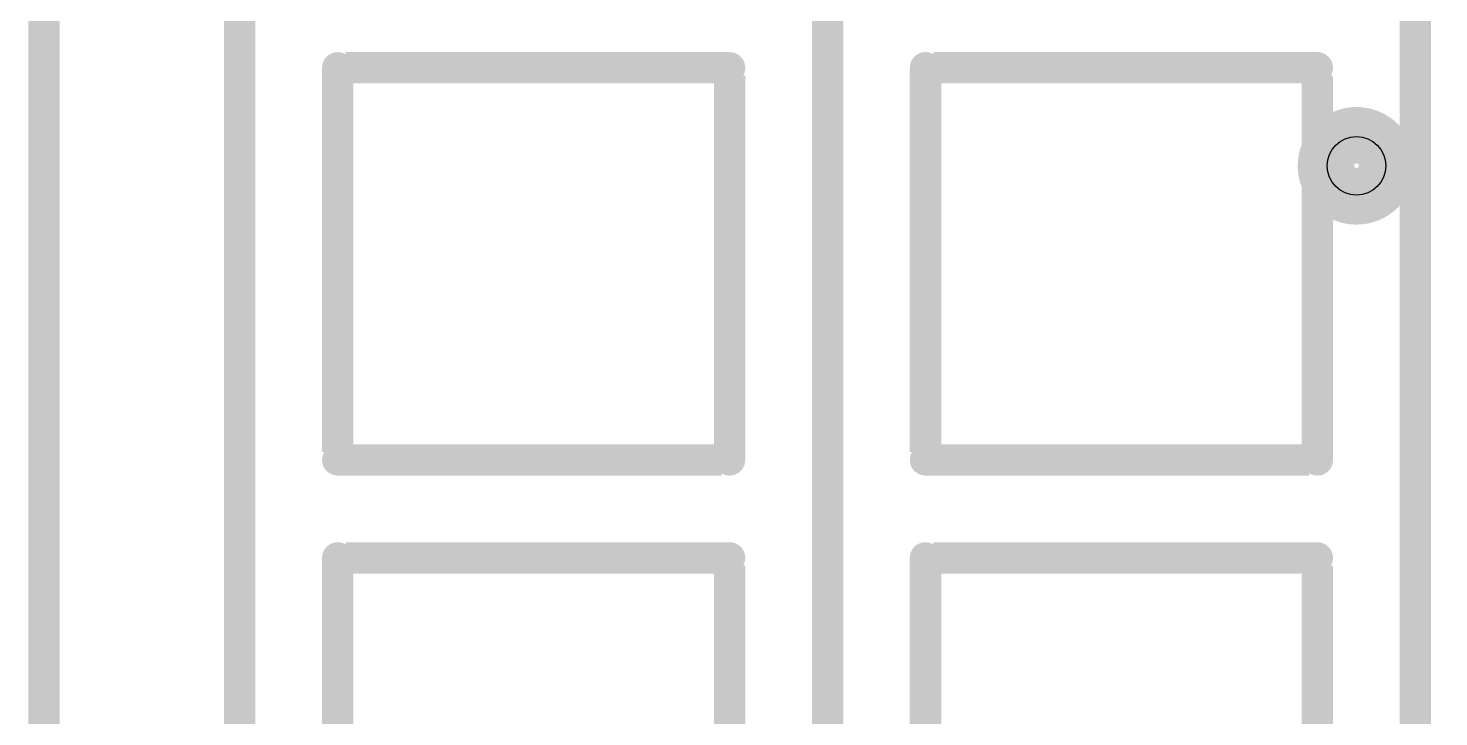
# Model space of a CAD drawing. Extents: x 7835 to 14160, y 8914 to 11568.
# Drawn here: x 8886 to 9246, y 10684.5 to 10860.1 of the extents above; entities that cross this region are included whole.
import ezdxf

# ---------------------------------------------------------------- set-up
doc = ezdxf.new("R2010")
doc.units = 0
doc.layers.get('0').update_dxf_attribs({"linetype": 'CONTINUOUS'})
for name, color, linetype in [('_DRILL', 251, 'CONTINUOUS'), ('BOTTOM_SOLDER_MASK', 6, 'CONTINUOUS'), ('TOP_SILKSCREEN', 1, 'CONTINUOUS'), ('TOP_SOLDER_MASK', 2, 'CONTINUOUS')]:
    doc.layers.add(name, color=color, linetype=linetype)

# ---------------------------------------------------------------- blocks, each defined once
blk = doc.blocks.new('VIA')
at = {"const_width": 13}
blk.add_lwpolyline([(-6, 0, 1), (6, 0, 1)], format="xyb", close=True, dxfattribs=at)
blk = doc.blocks.new('_HOLE')
blk.add_circle((0, 0), 0.5)

msp = doc.modelspace()

# ---------------------------------------------------------------- linework, layer by layer
at = {"layer": 'TOP_SILKSCREEN', "color": 135}
for points in [[(9090, 10475, 8, 8, 0), (9090, 11000, 0, 0, 0), (9090, 11000, 4, 4, 0), (9092, 11000, 4, 4, 1), (9088, 11000, 0, 0, 0), (9090, 10998, 4, 4, 1), (9090, 11002, 0, 0, 0), (9090, 11000, 0, 0, 0), (9090, 11000, 8, 8, 0), (8940, 11000, 0, 0, 0), (8940, 11000, 4, 4, 0), (8940, 11002, 4, 4, 1), (8940, 10998, 0, 0, 0), (8942, 11000, 4, 4, 1), (8938, 11000, 0, 0, 0), (8940, 11000, 0, 0, 0), (8940, 11000, 8, 8, 0), (8940, 10475, 8, 8, 0)], [(9240, 10475, 8, 8, 0), (9240, 11000, 0, 0, 0), (9240, 11000, 4, 4, 0), (9242, 11000, 4, 4, 1), (9238, 11000, 0, 0, 0), (9240, 10998, 4, 4, 1), (9240, 11002, 0, 0, 0), (9240, 11000, 0, 0, 0), (9240, 11000, 8, 8, 0), (9090, 11000, 0, 0, 0), (9090, 11000, 4, 4, 0), (9090, 11002, 4, 4, 1), (9090, 10998, 0, 0, 0), (9092, 11000, 4, 4, 1), (9088, 11000, 0, 0, 0), (9090, 11000, 0, 0, 0), (9090, 11000, 8, 8, 0), (9090, 10475, 8, 8, 0)], [(8890, 11000, 8, 8, 0), (8890, 10475, 8, 8, 0)], [(9065, 10625, 8, 8, 0), (9065, 10725, 0, 0, 0), (9065, 10725, 4, 4, 0), (9067, 10725, 4, 4, 1), (9063, 10725, 0, 0, 0), (9065, 10723, 4, 4, 1), (9065, 10727, 0, 0, 0), (9065, 10725, 0, 0, 0), (9065, 10725, 8, 8, 0), (8965, 10725, 0, 0, 0), (8965, 10725, 4, 4, 0), (8965, 10727, 4, 4, 1), (8965, 10723, 0, 0, 0), (8967, 10725, 4, 4, 1), (8963, 10725, 0, 0, 0), (8965, 10725, 0, 0, 0), (8965, 10725, 8, 8, 0), (8965, 10625, 8, 8, 0)], [(9215, 10625, 8, 8, 0), (9215, 10725, 0, 0, 0), (9215, 10725, 4, 4, 0), (9217, 10725, 4, 4, 1), (9213, 10725, 0, 0, 0), (9215, 10723, 4, 4, 1), (9215, 10727, 0, 0, 0), (9215, 10725, 0, 0, 0), (9215, 10725, 8, 8, 0), (9115, 10725, 0, 0, 0), (9115, 10725, 4, 4, 0), (9115, 10727, 4, 4, 1), (9115, 10723, 0, 0, 0), (9117, 10725, 4, 4, 1), (9113, 10725, 0, 0, 0), (9115, 10725, 0, 0, 0), (9115, 10725, 8, 8, 0), (9115, 10625, 8, 8, 0)]]:
    msp.add_lwpolyline(points, format="xyseb", dxfattribs=at)
for points in [[(8965, 10752, 4, 4, 1), (8965, 10748, 0, 0, 0), (8965, 10750, 0, 0, 0), (8965, 10750, 8, 8, 0), (9065, 10750, 0, 0, 0), (9065, 10750, 4, 4, 0), (9065, 10748, 4, 4, 1), (9065, 10752, 0, 0, 0), (9063, 10750, 4, 4, 1), (9067, 10750, 0, 0, 0), (9065, 10750, 0, 0, 0), (9065, 10750, 8, 8, 0), (9065, 10850, 0, 0, 0), (9065, 10850, 4, 4, 0), (9067, 10850, 4, 4, 1), (9063, 10850, 0, 0, 0), (9065, 10848, 4, 4, 1), (9065, 10852, 0, 0, 0), (9065, 10850, 0, 0, 0), (9065, 10850, 8, 8, 0), (8965, 10850, 0, 0, 0), (8965, 10850, 4, 4, 0), (8965, 10852, 4, 4, 1), (8965, 10848, 0, 0, 0), (8967, 10850, 4, 4, 1), (8963, 10850, 0, 0, 0), (8965, 10850, 0, 0, 0), (8965, 10850, 8, 8, 0), (8965, 10750, 8, 8, 0), (8965, 10750, 0, 0, 0), (8965, 10750, 4, 4, 0), (8963, 10750, 4, 4, 1), (8967, 10750, 0, 0, 0)], [(9115, 10752, 4, 4, 1), (9115, 10748, 0, 0, 0), (9115, 10750, 0, 0, 0), (9115, 10750, 8, 8, 0), (9215, 10750, 0, 0, 0), (9215, 10750, 4, 4, 0), (9215, 10748, 4, 4, 1), (9215, 10752, 0, 0, 0), (9213, 10750, 4, 4, 1), (9217, 10750, 0, 0, 0), (9215, 10750, 0, 0, 0), (9215, 10750, 8, 8, 0), (9215, 10850, 0, 0, 0), (9215, 10850, 4, 4, 0), (9217, 10850, 4, 4, 1), (9213, 10850, 0, 0, 0), (9215, 10848, 4, 4, 1), (9215, 10852, 0, 0, 0), (9215, 10850, 0, 0, 0), (9215, 10850, 8, 8, 0), (9115, 10850, 0, 0, 0), (9115, 10850, 4, 4, 0), (9115, 10852, 4, 4, 1), (9115, 10848, 0, 0, 0), (9117, 10850, 4, 4, 1), (9113, 10850, 0, 0, 0), (9115, 10850, 0, 0, 0), (9115, 10850, 8, 8, 0), (9115, 10750, 8, 8, 0), (9115, 10750, 0, 0, 0), (9115, 10750, 4, 4, 0), (9113, 10750, 4, 4, 1), (9117, 10750, 0, 0, 0)]]:
    msp.add_lwpolyline(points, format="xyseb", close=True, dxfattribs=at)

# ---------------------------------------------------------------- block references
at = {"layer": '_DRILL', "xscale": 15, "yscale": 15}
msp.add_blockref('_HOLE', (9225, 10825), dxfattribs=at)
at = {"layer": 'BOTTOM_SOLDER_MASK', "color": 2, "xscale": 1.2, "yscale": 1.2}
msp.add_blockref('VIA', (9225, 10825), dxfattribs=at)
msp.add_blockref('VIA', (9225, 10825), dxfattribs=at)
at = {"layer": 'TOP_SOLDER_MASK', "color": 2, "xscale": 1.2, "yscale": 1.2}
msp.add_blockref('VIA', (9225, 10825), dxfattribs=at)
msp.add_blockref('VIA', (9225, 10825), dxfattribs=at)

doc.saveas('drawing.dxf')
